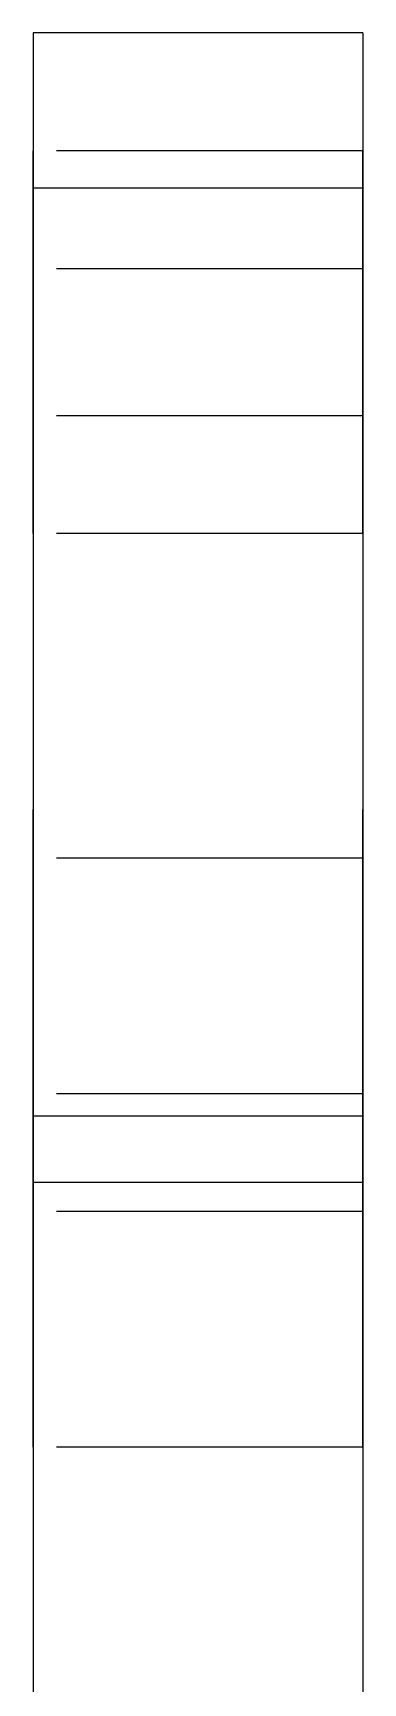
# Model space of a CAD drawing. Extents: x 0 to 0.68, y 0 to 1.08.
# Drawn here: x 0.575 to 0.683, y 0.538 to 1.077 of the extents above; entities that cross this region are included whole.
import ezdxf

# ---------------------------------------------------------------- set-up
doc = ezdxf.new("R2010")
doc.units = 0
doc.linetypes.add('HIDDEN', pattern=[0.040385, 0.026937, -0.013448])
doc.layers.add('LEFT', color=7, linetype='CONTINUOUS')
doc.layers.add('LEFT_HID', color=7, linetype='HIDDEN')

msp = doc.modelspace()

# ---------------------------------------------------------------- linework, layer by layer
at = {"layer": 'LEFT'}
for p, q in [((0.574986, 1.076923), (0.574986, 1.026443)), ((0.682678, 1.076923), (0.574986, 1.076923)), ((0.682678, 1.076923), (0.682678, 1.026443)), ((0.574986, 1.026443), (0.574986, 0.723557)), ((0.574986, 1.026443), (0.682678, 1.026443)), ((0.682678, 1.026443), (0.682678, 0.723557)), ((0.574986, 0.807692), (0.574986, 0.723557)), ((0.682678, 0.807692), (0.682678, 0.723557)), ((0.574986, 0.723557), (0.574986, 0.711538)), ((0.574986, 0.723557), (0.682678, 0.723557)), ((0.682678, 0.723557), (0.682678, 0.711538)), ((0.574986, 0.711538), (0.574986, 0.615385)), ((0.682678, 0.711538), (0.682678, 0.615385)), ((0.574986, 0.701923), (0.574986, 0.321154)), ((0.574986, 0.701923), (0.682678, 0.701923)), ((0.682678, 0.701923), (0.682678, 0.321154))]:
    msp.add_line(p, q, dxfattribs=at)
at = {"layer": 'LEFT_HID', "linetype": 'HIDDEN'}
for p, q in [((0.574986, 1), (0.574986, 1.038462)), ((0.574986, 1.038462), (0.574986, 1.019231)), ((0.682678, 1.038462), (0.574986, 1.038462)), ((0.682678, 1), (0.682678, 1.038462)), ((0.682678, 1.038462), (0.682678, 1.019231)), ((0.574986, 1.019231), (0.574986, 1.026443)), ((0.574986, 1.026443), (0.574986, 1.019231)), ((0.574986, 0.723558), (0.574986, 1.026443)), ((0.682678, 1.019231), (0.682678, 1.026443)), ((0.682678, 1.026443), (0.682678, 1.019231)), ((0.682678, 0.723558), (0.682678, 1.026443)), ((0.574986, 1.019231), (0.574986, 1)), ((0.682678, 1.019231), (0.682678, 1)), ((0.682678, 1), (0.574986, 1)), ((0.574986, 0.913538), (0.574986, 0.952)), ((0.574986, 0.952), (0.574986, 0.932769)), ((0.682678, 0.952), (0.574986, 0.952)), ((0.682678, 0.913538), (0.682678, 0.952)), ((0.682678, 0.952), (0.682678, 0.932769)), ((0.574986, 0.932769), (0.574986, 0.913538)), ((0.682678, 0.932769), (0.682678, 0.913538)), ((0.682678, 0.913538), (0.574986, 0.913538)), ((0.574986, 0.615385), (0.574986, 0.807692)), ((0.574986, 0.807692), (0.574986, 0.723558)), ((0.682678, 0.807692), (0.574986, 0.807692)), ((0.682678, 0.807692), (0.574986, 0.807692)), ((0.682678, 0.615385), (0.682678, 0.807692)), ((0.682678, 0.807692), (0.682678, 0.723558)), ((0.574986, 0.692308), (0.574986, 0.730769)), ((0.574986, 0.730769), (0.574986, 0.711538)), ((0.682678, 0.730769), (0.574986, 0.730769)), ((0.682678, 0.692308), (0.682678, 0.730769)), ((0.682678, 0.730769), (0.682678, 0.711538)), ((0.574986, 0.723558), (0.682678, 0.723558)), ((0.574986, 0.711538), (0.574986, 0.692308)), ((0.682678, 0.711538), (0.682678, 0.692308)), ((0.574986, 0.433465), (0.574986, 0.701923)), ((0.574986, 0.701923), (0.574986, 0.615385)), ((0.574986, 0.615385), (0.574986, 0.701923)), ((0.682678, 0.433465), (0.682678, 0.701923)), ((0.682678, 0.701923), (0.682678, 0.615385)), ((0.682678, 0.615385), (0.682678, 0.701923)), ((0.682678, 0.692308), (0.574986, 0.692308)), ((0.682678, 0.615385), (0.574986, 0.615385)), ((0.682678, 0.615385), (0.574986, 0.615385))]:
    msp.add_line(p, q, dxfattribs=at)

doc.saveas('drawing.dxf')
